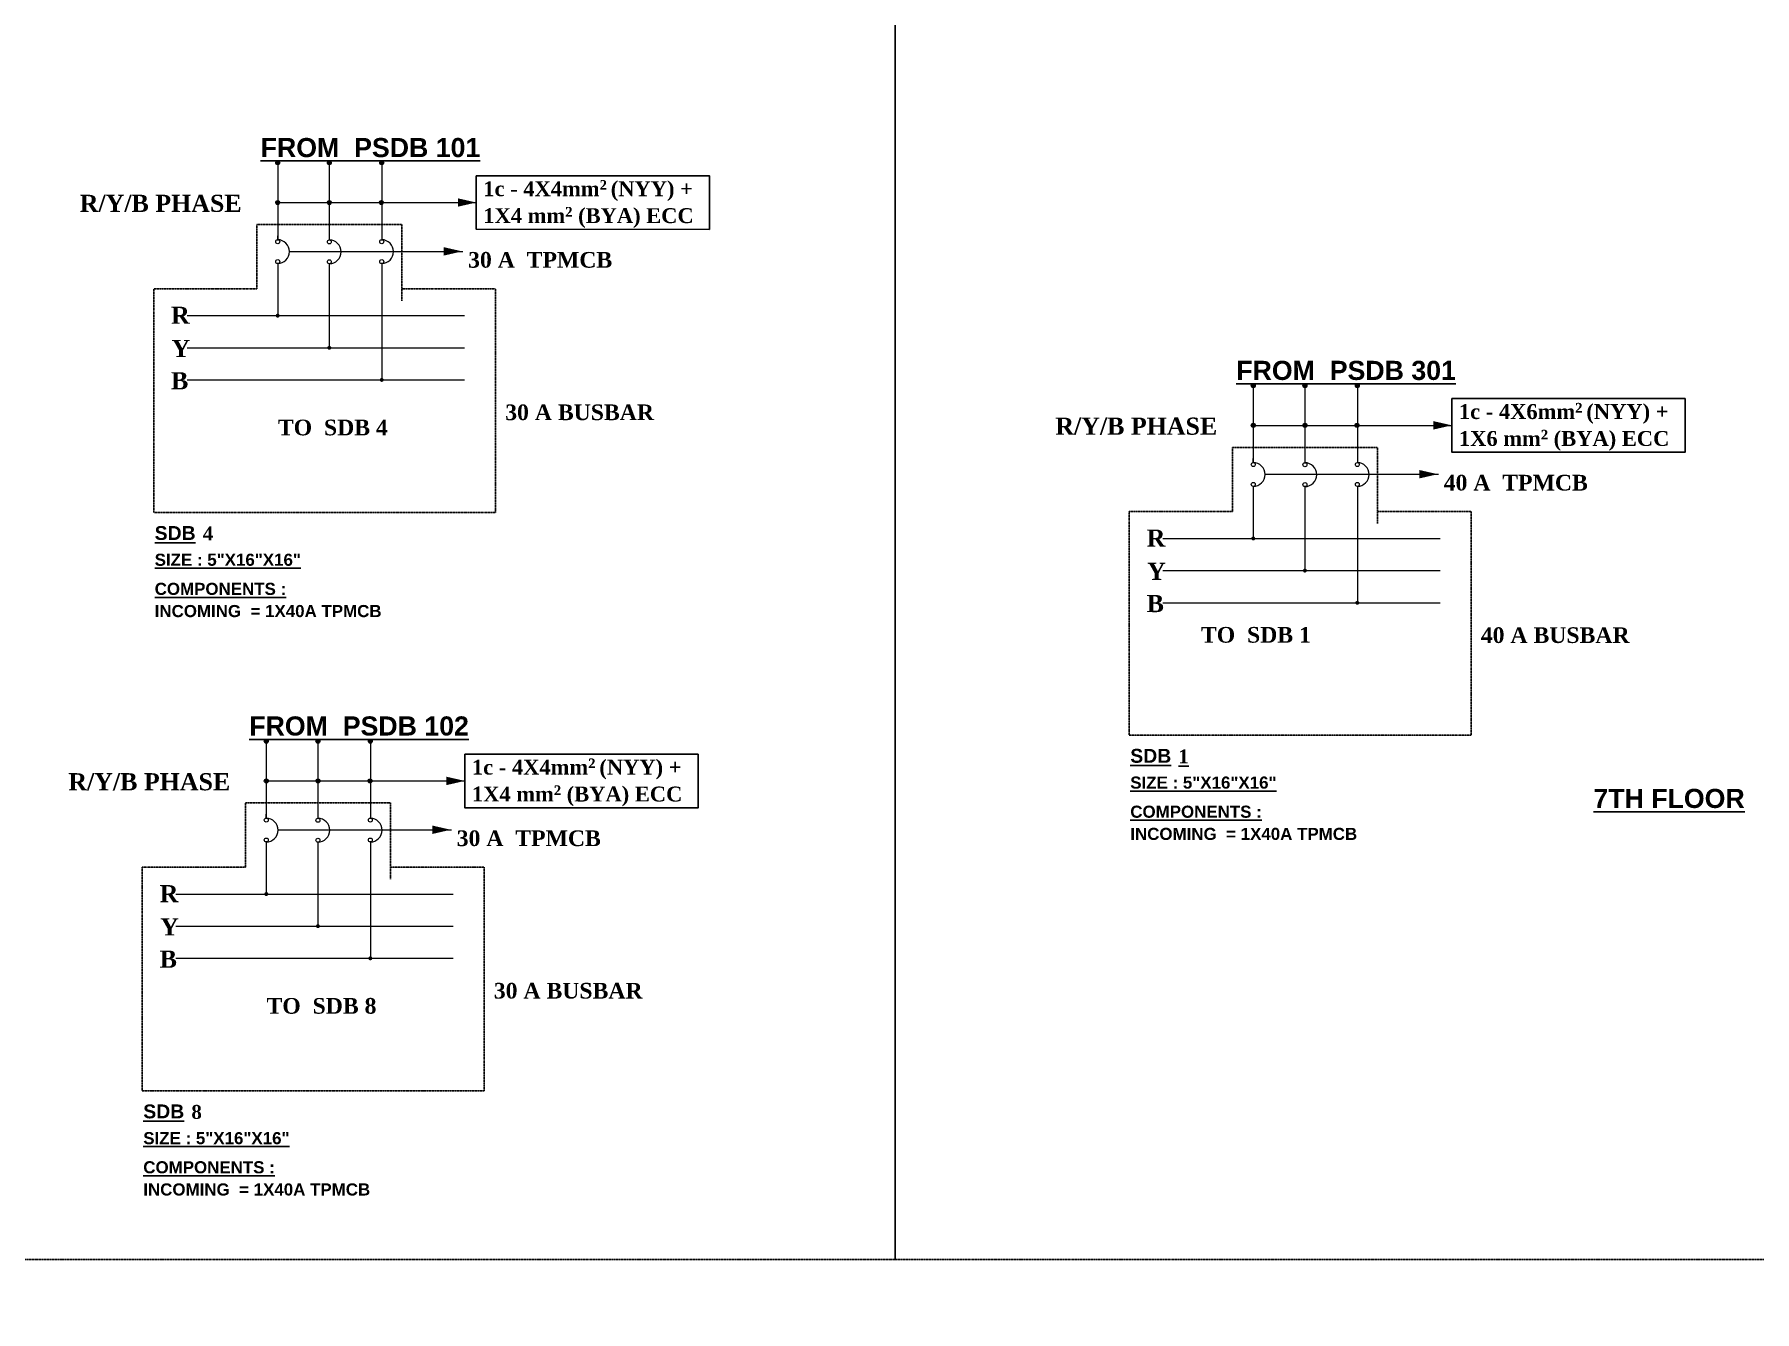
# Model space of a CAD drawing. Header units: inches. Extents: x -12 to 20935469, y -1604 to 24729220.
# Drawn here: x 20833523 to 20834166, y 24640421 to 24640899 of the extents above; entities that cross this region are included whole.
import ezdxf

# ---------------------------------------------------------------- set-up
doc = ezdxf.new("R2010")
doc.units = ezdxf.units.IN
doc.header["$LTSCALE"] = 0.03
doc.header["$MEASUREMENT"] = 0
doc.header["$PDMODE"] = 32
doc.header["$PDSIZE"] = 15
for name, pattern in [('DASHDOT', [1, 0.5, -0.25, 0, -0.25]), ('DASHDOTX2', [2, 1, -0.5, 0, -0.5]), ('DOT', [0.25, 0, -0.25])]:
    doc.linetypes.add(name, pattern=pattern)
for name, color, linetype, lineweight in [('CIRCUIT', 7, 'Continuous', 0), ('CKT-CABLE', 3, 'Continuous', 9), ('ELECT', 8, 'Continuous', 0), ('Hatch', 253, 'Continuous', 15), ('Power pts', 6, 'DASHDOTX2', 25), ('SB', 1, 'DASHDOT', 30)]:
    doc.layers.add(name, color=color, linetype=linetype, lineweight=lineweight)
for name, color, linetype in [('FDB', 5, 'Continuous'), ('TEXT', 7, 'Continuous'), ('w', 188, 'DOT')]:
    doc.layers.add(name, color=color, linetype=linetype)
doc.styles.get("Standard").update_dxf_attribs({"font": 'timesbd.ttf'})
doc.dimstyles.new('arch grid', dxfattribs={"dimtxt": 250, "dimasz": 100, "dimexe": 10, "dimexo": 10, "dimgap": 0.09, "dimtad": 0, "dimdec": 0, "dimzin": 0, "dimdsep": 46, "dimtxsty": 'Standard', "dimblk": 'DOT', "dimcen": 50, "dimdle": 50, "dimclrd": 256, "dimclre": 256, "dimadec": 0, "dimazin": 0, "dimtfac": 1, "dimtdec": 0, "dimtofl": 0, "dimtmove": 0, "dimatfit": 3, "dimldrblk": 'DOT', "dimfxl": 200, "dimfxlon": 1, "dimtolj": 1, "dimtzin": 0, "dimlwd": -1, "dimlwe": -1, "dimarcsym": 1})

# ---------------------------------------------------------------- blocks, each defined once
blk = doc.blocks.new('_Oblique')
at = {"color": 0, "linetype": 'ByBlock', "lineweight": -2}
blk.add_line((-0.5, -0.5), (0.5, 0.5), dxfattribs=at)
blk = doc.blocks.new('*D363')
at = {"ltscale": 50, "transparency": 16777216}
for p, q in [((3479.24, 24649574.13), (3479.24, 24649400.75)), ((3479.42, 24649524.13), (3469.24, 24649524.13)), ((3479.42, 24649400.75), (3469.24, 24649400.75)), ((3479.24, 24649400.75), (3479.24, 8350.74))]:
    blk.add_line(p, q, dxfattribs=at)
at = {"layer": 'Defpoints', "color": 0, "ltscale": 50, "transparency": 16777216}
for p in [(20846678.15, 24649524.13), (3479.24, 24649400.75), (20846678.15, 24649400.75)]:
    blk.add_point(p, dxfattribs=at)
at = {"ltscale": 50, "transparency": 16777216, "xscale": 100, "yscale": 100, "zscale": 100}
for p, rotation in [((3479.24, 24649524.13), 90), ((3479.24, 24649400.75), 270)]:
    blk.add_blockref('_Oblique', p, dxfattribs=dict(at, rotation=rotation))
at = {"color": 0, "ltscale": 50, "transparency": 16777216, "insert": (3479.24, 3397.61), "char_height": 250, "attachment_point": 5, "rotation": 90}
blk.add_mtext('\\A1;{\\H8.57143x;300mm}', dxfattribs=at)
blk = doc.blocks.new('_Dot')
at = {"color": 0, "linetype": 'ByBlock', "lineweight": -2}
blk.add_line((-0.5, 0), (-1, 0), dxfattribs=at)
at = {"color": 0, "linetype": 'ByBlock', "const_width": 0.5}
blk.add_lwpolyline([(-0.25, 0, 1), (0.25, 0, 1)], format="xyb", close=True, dxfattribs=at)

msp = doc.modelspace()

# ---------------------------------------------------------------- hatches: boundary and pattern name
at = {"layer": 'CIRCUIT'}
h = msp.add_hatch(color=256, dxfattribs=at)
h.dxf.hatch_style = 1
h.paths.add_polyline_path([(20833614.64, 24640850.71), (20833613.15, 24640850.71, 1)])
h.paths.add_polyline_path([(20833613.9, 24640851.45, 0.414214), (20833613.15, 24640850.71), (20833613.9, 24640850.71)])
h.paths.add_polyline_path([(20833613.9, 24640851.45), (20833613.9, 24640850.71), (20833614.64, 24640850.71, 0.414214)])
h = msp.add_hatch(color=256, dxfattribs=at)
h.dxf.hatch_style = 1
h.paths.add_polyline_path([(20833633.95, 24640850.71), (20833632.46, 24640850.71, 1)])
h.paths.add_polyline_path([(20833633.21, 24640851.45, 0.414214), (20833632.46, 24640850.71), (20833633.21, 24640850.71)])
h.paths.add_polyline_path([(20833633.21, 24640851.45), (20833633.21, 24640850.71), (20833633.95, 24640850.71, 0.414214)])
h = msp.add_hatch(color=256, dxfattribs=at)
h.dxf.hatch_style = 1
h.paths.add_polyline_path([(20833653.55, 24640850.71), (20833652.06, 24640850.71, 1)])
h.paths.add_polyline_path([(20833652.81, 24640851.45, 0.414214), (20833652.06, 24640850.71), (20833652.81, 24640850.71)])
h.paths.add_polyline_path([(20833652.81, 24640851.45), (20833652.81, 24640850.71), (20833653.55, 24640850.71, 0.414214)])
h = msp.add_hatch(color=256, dxfattribs=at)
h.dxf.hatch_style = 1
h.paths.add_polyline_path([(20833614.64, 24640835.86), (20833613.15, 24640835.86, 1)])
h.paths.add_polyline_path([(20833613.9, 24640836.6, 0.414214), (20833613.15, 24640835.86), (20833613.9, 24640835.86)])
h.paths.add_polyline_path([(20833613.9, 24640836.6), (20833613.9, 24640835.86), (20833614.64, 24640835.86, 0.414214)])
h = msp.add_hatch(color=256, dxfattribs=at)
h.dxf.hatch_style = 1
h.paths.add_polyline_path([(20833653.41, 24640835.86), (20833651.92, 24640835.86, 1)])
h.paths.add_polyline_path([(20833652.67, 24640836.6, 0.414214), (20833651.92, 24640835.86), (20833652.67, 24640835.86)])
h.paths.add_polyline_path([(20833652.67, 24640836.6), (20833652.67, 24640835.86), (20833653.41, 24640835.86, 0.414214)])
h = msp.add_hatch(color=256, dxfattribs=at)
h.dxf.hatch_style = 1
h.paths.add_polyline_path([(20833614.64, 24640793.55), (20833613.15, 24640793.55, 1)])
h.paths.add_polyline_path([(20833613.9, 24640794.29, 0.414214), (20833613.15, 24640793.55), (20833613.9, 24640793.55)])
h.paths.add_polyline_path([(20833613.9, 24640794.29), (20833613.9, 24640793.55), (20833614.64, 24640793.55, 0.414214)])
h = msp.add_hatch(color=256, dxfattribs=at)
h.dxf.hatch_style = 1
h.paths.add_polyline_path([(20833633.95, 24640781.52), (20833632.46, 24640781.52, 1)])
h.paths.add_polyline_path([(20833633.21, 24640782.27, 0.414214), (20833632.46, 24640781.52), (20833633.21, 24640781.52)])
h.paths.add_polyline_path([(20833633.21, 24640782.27), (20833633.21, 24640781.52), (20833633.95, 24640781.52, 0.414214)])
h = msp.add_hatch(color=256, dxfattribs=at)
h.dxf.hatch_style = 1
h.paths.add_polyline_path([(20833653.55, 24640769.5), (20833652.06, 24640769.5, 1)])
h.paths.add_polyline_path([(20833652.81, 24640770.24, 0.414214), (20833652.06, 24640769.5), (20833652.81, 24640769.5)])
h.paths.add_polyline_path([(20833652.81, 24640770.24), (20833652.81, 24640769.5), (20833653.55, 24640769.5, 0.414214)])
h = msp.add_hatch(color=256, dxfattribs=at)
h.dxf.hatch_style = 1
h.paths.add_polyline_path([(20833979.52, 24640767.36), (20833978.03, 24640767.36, 1)])
h.paths.add_polyline_path([(20833978.78, 24640768.1, 0.414214), (20833978.03, 24640767.36), (20833978.78, 24640767.36)])
h.paths.add_polyline_path([(20833978.78, 24640768.1), (20833978.78, 24640767.36), (20833979.52, 24640767.36, 0.414214)])
h = msp.add_hatch(color=256, dxfattribs=at)
h.dxf.hatch_style = 1
h.paths.add_polyline_path([(20833998.83, 24640767.36), (20833997.34, 24640767.36, 1)])
h.paths.add_polyline_path([(20833998.09, 24640768.1, 0.414214), (20833997.34, 24640767.36), (20833998.09, 24640767.36)])
h.paths.add_polyline_path([(20833998.09, 24640768.1), (20833998.09, 24640767.36), (20833998.83, 24640767.36, 0.414214)])
h = msp.add_hatch(color=256, dxfattribs=at)
h.dxf.hatch_style = 1
h.paths.add_polyline_path([(20834018.43, 24640767.36), (20834016.94, 24640767.36, 1)])
h.paths.add_polyline_path([(20834017.69, 24640768.1, 0.414214), (20834016.94, 24640767.36), (20834017.69, 24640767.36)])
h.paths.add_polyline_path([(20834017.69, 24640768.1), (20834017.69, 24640767.36), (20834018.43, 24640767.36, 0.414214)])
h = msp.add_hatch(color=256, dxfattribs=at)
h.dxf.hatch_style = 1
h.paths.add_polyline_path([(20833979.52, 24640752.51), (20833978.03, 24640752.51, 1)])
h.paths.add_polyline_path([(20833978.78, 24640753.25, 0.414214), (20833978.03, 24640752.51), (20833978.78, 24640752.51)])
h.paths.add_polyline_path([(20833978.78, 24640753.25), (20833978.78, 24640752.51), (20833979.52, 24640752.51, 0.414214)])
h = msp.add_hatch(color=256, dxfattribs=at)
h.dxf.hatch_style = 1
h.paths.add_polyline_path([(20834018.29, 24640752.51), (20834016.8, 24640752.51, 1)])
h.paths.add_polyline_path([(20834017.55, 24640753.25, 0.414214), (20834016.8, 24640752.51), (20834017.55, 24640752.51)])
h.paths.add_polyline_path([(20834017.55, 24640753.25), (20834017.55, 24640752.51), (20834018.29, 24640752.51, 0.414214)])
h = msp.add_hatch(color=256, dxfattribs=at)
h.dxf.hatch_style = 1
h.paths.add_polyline_path([(20833979.52, 24640710.2), (20833978.03, 24640710.2, 1)])
h.paths.add_polyline_path([(20833978.78, 24640710.95, 0.414214), (20833978.03, 24640710.2), (20833978.78, 24640710.2)])
h.paths.add_polyline_path([(20833978.78, 24640710.95), (20833978.78, 24640710.2), (20833979.52, 24640710.2, 0.414214)])
h = msp.add_hatch(color=256, dxfattribs=at)
h.dxf.hatch_style = 1
h.paths.add_polyline_path([(20833998.83, 24640698.18), (20833997.34, 24640698.18, 1)])
h.paths.add_polyline_path([(20833998.09, 24640698.92, 0.414214), (20833997.34, 24640698.18), (20833998.09, 24640698.18)])
h.paths.add_polyline_path([(20833998.09, 24640698.92), (20833998.09, 24640698.18), (20833998.83, 24640698.18, 0.414214)])
h = msp.add_hatch(color=256, dxfattribs=at)
h.dxf.hatch_style = 1
h.paths.add_polyline_path([(20834018.43, 24640686.15), (20834016.94, 24640686.15, 1)])
h.paths.add_polyline_path([(20834017.69, 24640686.89, 0.414214), (20834016.94, 24640686.15), (20834017.69, 24640686.15)])
h.paths.add_polyline_path([(20834017.69, 24640686.89), (20834017.69, 24640686.15), (20834018.43, 24640686.15, 0.414214)])
h = msp.add_hatch(color=256, dxfattribs=at)
h.dxf.hatch_style = 1
h.paths.add_polyline_path([(20833610.38, 24640634.36), (20833608.89, 24640634.36, 1)])
h.paths.add_polyline_path([(20833609.64, 24640635.1, 0.414214), (20833608.89, 24640634.36), (20833609.64, 24640634.36)])
h.paths.add_polyline_path([(20833609.64, 24640635.1), (20833609.64, 24640634.36), (20833610.38, 24640634.36, 0.414214)])
h = msp.add_hatch(color=256, dxfattribs=at)
h.dxf.hatch_style = 1
h.paths.add_polyline_path([(20833629.69, 24640634.36), (20833628.2, 24640634.36, 1)])
h.paths.add_polyline_path([(20833628.95, 24640635.1, 0.414214), (20833628.2, 24640634.36), (20833628.95, 24640634.36)])
h.paths.add_polyline_path([(20833628.95, 24640635.1), (20833628.95, 24640634.36), (20833629.69, 24640634.36, 0.414214)])
h = msp.add_hatch(color=256, dxfattribs=at)
h.dxf.hatch_style = 1
h.paths.add_polyline_path([(20833649.29, 24640634.36), (20833647.8, 24640634.36, 1)])
h.paths.add_polyline_path([(20833648.55, 24640635.1, 0.414214), (20833647.8, 24640634.36), (20833648.55, 24640634.36)])
h.paths.add_polyline_path([(20833648.55, 24640635.1), (20833648.55, 24640634.36), (20833649.29, 24640634.36, 0.414214)])
h = msp.add_hatch(color=256, dxfattribs=at)
h.dxf.hatch_style = 1
h.paths.add_polyline_path([(20833610.38, 24640619.51), (20833608.89, 24640619.51, 1)])
h.paths.add_polyline_path([(20833609.64, 24640620.26, 0.414214), (20833608.89, 24640619.51), (20833609.64, 24640619.51)])
h.paths.add_polyline_path([(20833609.64, 24640620.26), (20833609.64, 24640619.51), (20833610.38, 24640619.51, 0.414214)])
h = msp.add_hatch(color=256, dxfattribs=at)
h.dxf.hatch_style = 1
h.paths.add_polyline_path([(20833649.15, 24640619.51), (20833647.66, 24640619.51, 1)])
h.paths.add_polyline_path([(20833648.41, 24640620.26, 0.414214), (20833647.66, 24640619.51), (20833648.41, 24640619.51)])
h.paths.add_polyline_path([(20833648.41, 24640620.26), (20833648.41, 24640619.51), (20833649.15, 24640619.51, 0.414214)])
h = msp.add_hatch(color=256, dxfattribs=at)
h.dxf.hatch_style = 1
h.paths.add_polyline_path([(20833610.38, 24640577.2), (20833608.89, 24640577.2, 1)])
h.paths.add_polyline_path([(20833609.64, 24640577.95, 0.414214), (20833608.89, 24640577.2), (20833609.64, 24640577.2)])
h.paths.add_polyline_path([(20833609.64, 24640577.95), (20833609.64, 24640577.2), (20833610.38, 24640577.2, 0.414214)])
h = msp.add_hatch(color=256, dxfattribs=at)
h.dxf.hatch_style = 1
h.paths.add_polyline_path([(20833629.69, 24640565.18), (20833628.2, 24640565.18, 1)])
h.paths.add_polyline_path([(20833628.95, 24640565.92, 0.414214), (20833628.2, 24640565.18), (20833628.95, 24640565.18)])
h.paths.add_polyline_path([(20833628.95, 24640565.92), (20833628.95, 24640565.18), (20833629.69, 24640565.18, 0.414214)])
h = msp.add_hatch(color=256, dxfattribs=at)
h.dxf.hatch_style = 1
h.paths.add_polyline_path([(20833649.29, 24640553.15), (20833647.8, 24640553.15, 1)])
h.paths.add_polyline_path([(20833648.55, 24640553.9, 0.414214), (20833647.8, 24640553.15), (20833648.55, 24640553.15)])
h.paths.add_polyline_path([(20833648.55, 24640553.9), (20833648.55, 24640553.15), (20833649.29, 24640553.15, 0.414214)])
at = {"layer": 'Hatch'}
h = msp.add_hatch(dxfattribs=at)
h.set_pattern_fill('ANSI31', color=256, scale=10.802334)
h.set_pattern_definition([(45, (20967315.9356, 24693875.855), (-0.95480045, 0.95480045), [])])
h.paths.add_polyline_path([(20833614.64, 24640850.71), (20833613.15, 24640850.71, 1)])
h.paths.add_polyline_path([(20833613.9, 24640851.45), (20833613.9, 24640850.71), (20833614.64, 24640850.71, 0.414214)])
h.paths.add_polyline_path([(20833613.9, 24640851.45, 0.414214), (20833613.15, 24640850.71), (20833613.9, 24640850.71)])
h = msp.add_hatch(dxfattribs=at)
h.set_pattern_fill('ANSI31', color=256, scale=10.802334)
h.set_pattern_definition([(45, (20967335.2483, 24693875.855), (-0.95480045, 0.95480045), [])])
h.paths.add_polyline_path([(20833633.95, 24640850.71), (20833632.46, 24640850.71, 1)])
h.paths.add_polyline_path([(20833633.21, 24640851.45), (20833633.21, 24640850.71), (20833633.95, 24640850.71, 0.414214)])
h.paths.add_polyline_path([(20833633.21, 24640851.45, 0.414214), (20833632.46, 24640850.71), (20833633.21, 24640850.71)])
h = msp.add_hatch(dxfattribs=at)
h.set_pattern_fill('ANSI31', color=256, scale=10.802334)
h.set_pattern_definition([(45, (20967354.846, 24693875.855), (-0.95480045, 0.95480045), [])])
h.paths.add_polyline_path([(20833653.55, 24640850.71), (20833652.06, 24640850.71, 1)])
h.paths.add_polyline_path([(20833652.81, 24640851.45), (20833652.81, 24640850.71), (20833653.55, 24640850.71, 0.414214)])
h.paths.add_polyline_path([(20833652.81, 24640851.45, 0.414214), (20833652.06, 24640850.71), (20833652.81, 24640850.71)])
h = msp.add_hatch(dxfattribs=at)
h.set_pattern_fill('ANSI31', color=256, scale=10.802334)
h.set_pattern_definition([(45, (20967315.9356, 24693861.0077), (-0.95480045, 0.95480045), [])])
h.paths.add_polyline_path([(20833614.64, 24640835.86), (20833613.15, 24640835.86, 1)])
h.paths.add_polyline_path([(20833613.9, 24640836.6), (20833613.9, 24640835.86), (20833614.64, 24640835.86, 0.414214)])
h.paths.add_polyline_path([(20833613.9, 24640836.6, 0.414214), (20833613.15, 24640835.86), (20833613.9, 24640835.86)])
h = msp.add_hatch(color=256, dxfattribs=at)
h.dxf.hatch_style = 1
h.paths.add_polyline_path([(20833633.95, 24640835.86), (20833632.46, 24640835.86, 1)])
h.paths.add_polyline_path([(20833633.21, 24640836.6, 0.414214), (20833632.46, 24640835.86), (20833633.21, 24640835.86)])
h.paths.add_polyline_path([(20833633.21, 24640836.6), (20833633.21, 24640835.86), (20833633.95, 24640835.86, 0.414214)])
h = msp.add_hatch(dxfattribs=at)
h.set_pattern_fill('ANSI31', color=256, scale=10.802334)
h.set_pattern_definition([(45, (20967335.2483, 24693861.0077), (-0.95480045, 0.95480045), [])])
h.paths.add_polyline_path([(20833633.95, 24640835.86), (20833632.46, 24640835.86, 1)])
h.paths.add_polyline_path([(20833633.21, 24640836.6), (20833633.21, 24640835.86), (20833633.95, 24640835.86, 0.414214)])
h.paths.add_polyline_path([(20833633.21, 24640836.6, 0.414214), (20833632.46, 24640835.86), (20833633.21, 24640835.86)])
h = msp.add_hatch(dxfattribs=at)
h.set_pattern_fill('ANSI31', color=256, scale=10.802334)
h.set_pattern_definition([(45, (20967354.7048, 24693861.0077), (-0.95480045, 0.95480045), [])])
h.paths.add_polyline_path([(20833653.41, 24640835.86), (20833651.92, 24640835.86, 1)])
h.paths.add_polyline_path([(20833652.67, 24640836.6), (20833652.67, 24640835.86), (20833653.41, 24640835.86, 0.414214)])
h.paths.add_polyline_path([(20833652.67, 24640836.6, 0.414214), (20833651.92, 24640835.86), (20833652.67, 24640835.86)])
h = msp.add_hatch(dxfattribs=at)
h.set_pattern_fill('ANSI31', color=256, scale=10.802334)
h.set_pattern_definition([(45, (20967680.8149, 24693792.506), (-0.95480045, 0.95480045), [])])
h.paths.add_polyline_path([(20833979.52, 24640767.36), (20833978.03, 24640767.36, 1)])
h.paths.add_polyline_path([(20833978.78, 24640768.1), (20833978.78, 24640767.36), (20833979.52, 24640767.36, 0.414214)])
h.paths.add_polyline_path([(20833978.78, 24640768.1, 0.414214), (20833978.03, 24640767.36), (20833978.78, 24640767.36)])
h = msp.add_hatch(dxfattribs=at)
h.set_pattern_fill('ANSI31', color=256, scale=10.802334)
h.set_pattern_definition([(45, (20967700.1276, 24693792.506), (-0.95480045, 0.95480045), [])])
h.paths.add_polyline_path([(20833998.83, 24640767.36), (20833997.34, 24640767.36, 1)])
h.paths.add_polyline_path([(20833998.09, 24640768.1), (20833998.09, 24640767.36), (20833998.83, 24640767.36, 0.414214)])
h.paths.add_polyline_path([(20833998.09, 24640768.1, 0.414214), (20833997.34, 24640767.36), (20833998.09, 24640767.36)])
h = msp.add_hatch(dxfattribs=at)
h.set_pattern_fill('ANSI31', color=256, scale=10.802334)
h.set_pattern_definition([(45, (20967719.7254, 24693792.506), (-0.95480045, 0.95480045), [])])
h.paths.add_polyline_path([(20834018.43, 24640767.36), (20834016.94, 24640767.36, 1)])
h.paths.add_polyline_path([(20834017.69, 24640768.1), (20834017.69, 24640767.36), (20834018.43, 24640767.36, 0.414214)])
h.paths.add_polyline_path([(20834017.69, 24640768.1, 0.414214), (20834016.94, 24640767.36), (20834017.69, 24640767.36)])
h = msp.add_hatch(dxfattribs=at)
h.set_pattern_fill('ANSI31', color=256, scale=10.802334)
h.set_pattern_definition([(45, (20967680.8149, 24693777.6588), (-0.95480045, 0.95480045), [])])
h.paths.add_polyline_path([(20833979.52, 24640752.51), (20833978.03, 24640752.51, 1)])
h.paths.add_polyline_path([(20833978.78, 24640753.25), (20833978.78, 24640752.51), (20833979.52, 24640752.51, 0.414214)])
h.paths.add_polyline_path([(20833978.78, 24640753.25, 0.414214), (20833978.03, 24640752.51), (20833978.78, 24640752.51)])
h = msp.add_hatch(color=256, dxfattribs=at)
h.dxf.hatch_style = 1
h.paths.add_polyline_path([(20833998.83, 24640752.51), (20833997.34, 24640752.51, 1)])
h.paths.add_polyline_path([(20833998.09, 24640753.25, 0.414214), (20833997.34, 24640752.51), (20833998.09, 24640752.51)])
h.paths.add_polyline_path([(20833998.09, 24640753.25), (20833998.09, 24640752.51), (20833998.83, 24640752.51, 0.414214)])
h = msp.add_hatch(dxfattribs=at)
h.set_pattern_fill('ANSI31', color=256, scale=10.802334)
h.set_pattern_definition([(45, (20967700.1276, 24693777.6588), (-0.95480045, 0.95480045), [])])
h.paths.add_polyline_path([(20833998.83, 24640752.51), (20833997.34, 24640752.51, 1)])
h.paths.add_polyline_path([(20833998.09, 24640753.25), (20833998.09, 24640752.51), (20833998.83, 24640752.51, 0.414214)])
h.paths.add_polyline_path([(20833998.09, 24640753.25, 0.414214), (20833997.34, 24640752.51), (20833998.09, 24640752.51)])
h = msp.add_hatch(dxfattribs=at)
h.set_pattern_fill('ANSI31', color=256, scale=10.802334)
h.set_pattern_definition([(45, (20967719.5841, 24693777.6588), (-0.95480045, 0.95480045), [])])
h.paths.add_polyline_path([(20834018.29, 24640752.51), (20834016.8, 24640752.51, 1)])
h.paths.add_polyline_path([(20834017.55, 24640753.25), (20834017.55, 24640752.51), (20834018.29, 24640752.51, 0.414214)])
h.paths.add_polyline_path([(20834017.55, 24640753.25, 0.414214), (20834016.8, 24640752.51), (20834017.55, 24640752.51)])
h = msp.add_hatch(dxfattribs=at)
h.set_pattern_fill('ANSI31', color=256, scale=10.802334)
h.set_pattern_definition([(45, (20967311.6753, 24693659.508), (-0.95480045, 0.95480045), [])])
h.paths.add_polyline_path([(20833610.38, 24640634.36), (20833608.89, 24640634.36, 1)])
h.paths.add_polyline_path([(20833609.64, 24640635.1), (20833609.64, 24640634.36), (20833610.38, 24640634.36, 0.414214)])
h.paths.add_polyline_path([(20833609.64, 24640635.1, 0.414214), (20833608.89, 24640634.36), (20833609.64, 24640634.36)])
h = msp.add_hatch(dxfattribs=at)
h.set_pattern_fill('ANSI31', color=256, scale=10.802334)
h.set_pattern_definition([(45, (20967330.988, 24693659.508), (-0.95480045, 0.95480045), [])])
h.paths.add_polyline_path([(20833629.69, 24640634.36), (20833628.2, 24640634.36, 1)])
h.paths.add_polyline_path([(20833628.95, 24640635.1), (20833628.95, 24640634.36), (20833629.69, 24640634.36, 0.414214)])
h.paths.add_polyline_path([(20833628.95, 24640635.1, 0.414214), (20833628.2, 24640634.36), (20833628.95, 24640634.36)])
h = msp.add_hatch(dxfattribs=at)
h.set_pattern_fill('ANSI31', color=256, scale=10.802334)
h.set_pattern_definition([(45, (20967350.5858, 24693659.508), (-0.95480045, 0.95480045), [])])
h.paths.add_polyline_path([(20833649.29, 24640634.36), (20833647.8, 24640634.36, 1)])
h.paths.add_polyline_path([(20833648.55, 24640635.1), (20833648.55, 24640634.36), (20833649.29, 24640634.36, 0.414214)])
h.paths.add_polyline_path([(20833648.55, 24640635.1, 0.414214), (20833647.8, 24640634.36), (20833648.55, 24640634.36)])
h = msp.add_hatch(dxfattribs=at)
h.set_pattern_fill('ANSI31', color=256, scale=10.802334)
h.set_pattern_definition([(45, (20967311.6753, 24693644.6608), (-0.95480045, 0.95480045), [])])
h.paths.add_polyline_path([(20833610.38, 24640619.51), (20833608.89, 24640619.51, 1)])
h.paths.add_polyline_path([(20833609.64, 24640620.26), (20833609.64, 24640619.51), (20833610.38, 24640619.51, 0.414214)])
h.paths.add_polyline_path([(20833609.64, 24640620.26, 0.414214), (20833608.89, 24640619.51), (20833609.64, 24640619.51)])
h = msp.add_hatch(color=256, dxfattribs=at)
h.dxf.hatch_style = 1
h.paths.add_polyline_path([(20833629.69, 24640619.51), (20833628.2, 24640619.51, 1)])
h.paths.add_polyline_path([(20833628.95, 24640620.26, 0.414214), (20833628.2, 24640619.51), (20833628.95, 24640619.51)])
h.paths.add_polyline_path([(20833628.95, 24640620.26), (20833628.95, 24640619.51), (20833629.69, 24640619.51, 0.414214)])
h = msp.add_hatch(dxfattribs=at)
h.set_pattern_fill('ANSI31', color=256, scale=10.802334)
h.set_pattern_definition([(45, (20967330.988, 24693644.6608), (-0.95480045, 0.95480045), [])])
h.paths.add_polyline_path([(20833629.69, 24640619.51), (20833628.2, 24640619.51, 1)])
h.paths.add_polyline_path([(20833628.95, 24640620.26), (20833628.95, 24640619.51), (20833629.69, 24640619.51, 0.414214)])
h.paths.add_polyline_path([(20833628.95, 24640620.26, 0.414214), (20833628.2, 24640619.51), (20833628.95, 24640619.51)])
h = msp.add_hatch(dxfattribs=at)
h.set_pattern_fill('ANSI31', color=256, scale=10.802334)
h.set_pattern_definition([(45, (20967350.4445, 24693644.6608), (-0.95480045, 0.95480045), [])])
h.paths.add_polyline_path([(20833649.15, 24640619.51), (20833647.66, 24640619.51, 1)])
h.paths.add_polyline_path([(20833648.41, 24640620.26), (20833648.41, 24640619.51), (20833649.15, 24640619.51, 0.414214)])
h.paths.add_polyline_path([(20833648.41, 24640620.26, 0.414214), (20833647.66, 24640619.51), (20833648.41, 24640619.51)])

# ---------------------------------------------------------------- linework, layer by layer
at = {"layer": 'CIRCUIT'}
for p, q in [((20833613.9, 24640850.71), (20833613.9, 24640821.95)), ((20833633.21, 24640850.71), (20833633.21, 24640821.88)), ((20833652.81, 24640850.71), (20833652.81, 24640821.95)), ((20833613.9, 24640813.01), (20833613.9, 24640793.55)), ((20833633.21, 24640812.94), (20833633.21, 24640781.52)), ((20833652.81, 24640813.01), (20833652.81, 24640769.5)), ((20833978.78, 24640767.36), (20833978.78, 24640738.6)), ((20833998.09, 24640767.36), (20833998.09, 24640738.53)), ((20834017.69, 24640767.36), (20834017.69, 24640738.6)), ((20833978.78, 24640729.67), (20833978.78, 24640710.2)), ((20833998.09, 24640729.6), (20833998.09, 24640698.18)), ((20834017.69, 24640729.67), (20834017.69, 24640686.15)), ((20833609.64, 24640634.36), (20833609.64, 24640605.6)), ((20833628.95, 24640634.36), (20833628.95, 24640605.53)), ((20833648.55, 24640634.36), (20833648.55, 24640605.6)), ((20833609.64, 24640596.67), (20833609.64, 24640577.2)), ((20833628.95, 24640596.6), (20833628.95, 24640565.18)), ((20833648.55, 24640596.67), (20833648.55, 24640553.15))]:
    msp.add_line(p, q, dxfattribs=at)
for centre in [(20833633.21, 24640835.86), (20833613.9, 24640821.2), (20833633.21, 24640821.13), (20833652.81, 24640821.2), (20833613.9, 24640813.76), (20833633.21, 24640813.69), (20833652.81, 24640813.76), (20833998.09, 24640752.51), (20833978.78, 24640737.85), (20833998.09, 24640737.78), (20834017.69, 24640737.85), (20833978.78, 24640730.41), (20833998.09, 24640730.34), (20834017.69, 24640730.41), (20833628.95, 24640619.51), (20833609.64, 24640604.86), (20833628.95, 24640604.79), (20833648.55, 24640604.86), (20833609.64, 24640597.41), (20833628.95, 24640597.34), (20833648.55, 24640597.41)]:
    msp.add_circle(centre, 0.744, dxfattribs=at)
for centre, start in [((20833613.82, 24640817.48), 270.92808), ((20833633.14, 24640817.41), 270.92808), ((20833652.73, 24640817.48), 270.9215), ((20833978.7, 24640734.13), 270.92808), ((20833998.02, 24640734.06), 270.92808), ((20834017.61, 24640734.13), 270.9215), ((20833609.56, 24640601.13), 270.92808), ((20833628.88, 24640601.06), 270.92808), ((20833648.47, 24640601.13), 270.9215)]:
    msp.add_arc(centre, 4.47, start, 89.07192, dxfattribs=at)
at = {"layer": 'CKT-CABLE'}
for p, q in [((20833613.9, 24640835.86), (20833688.12, 24640835.86)), ((20833618.29, 24640817.56), (20833683.16, 24640817.56)), ((20833978.78, 24640752.51), (20834053, 24640752.51)), ((20833983.17, 24640734.21), (20834048.04, 24640734.21)), ((20833609.64, 24640619.51), (20833683.86, 24640619.51)), ((20833614.03, 24640601.21), (20833678.9, 24640601.21))]:
    msp.add_line(p, q, dxfattribs=at)
for points in [[(20833688.15, 24640835.86, 0, 3.14, 0), (20833681.28, 24640835.86, 3.14, 3.14, 0)], [(20833682.89, 24640817.58, 0, 3.14, 0), (20833676.02, 24640817.58, 3.14, 3.14, 0)], [(20834053.03, 24640752.51, 0, 3.14, 0), (20834046.16, 24640752.51, 3.14, 3.14, 0)], [(20834047.77, 24640734.23, 0, 3.14, 0), (20834040.9, 24640734.23, 3.14, 3.14, 0)], [(20833683.89, 24640619.51, 0, 3.14, 0), (20833677.02, 24640619.51, 3.14, 3.14, 0)], [(20833678.63, 24640601.24, 0, 3.14, 0), (20833671.76, 24640601.24, 3.14, 3.14, 0)]]:
    msp.add_lwpolyline(points, format="xyseb", dxfattribs=at)
at = {"layer": 'Defpoints'}
for p, q in [((20833613.9, 24640823.43), (20833613.9, 24640821.95)), ((20833978.78, 24640740.08), (20833978.78, 24640738.6)), ((20833609.64, 24640607.08), (20833609.64, 24640605.6))]:
    msp.add_line(p, q, dxfattribs=at)
at = {"layer": 'ELECT', "color": 5, "linetype": 'ByBlock', "lineweight": 0, "ltscale": 10}
for p, q in [((20833580.04, 24640793.55), (20833591.2, 24640793.55)), ((20833591.2, 24640793.55), (20833603.23, 24640793.55)), ((20833603.23, 24640793.55), (20833672.42, 24640793.55)), ((20833672.42, 24640793.55), (20833683.73, 24640793.55)), ((20833580.04, 24640781.52), (20833591.2, 24640781.52)), ((20833591.2, 24640781.52), (20833603.23, 24640781.52)), ((20833603.23, 24640781.52), (20833672.42, 24640781.52)), ((20833672.42, 24640781.52), (20833683.73, 24640781.52)), ((20833580.04, 24640769.5), (20833591.2, 24640769.5)), ((20833591.2, 24640769.5), (20833603.23, 24640769.5)), ((20833603.23, 24640769.5), (20833672.42, 24640769.5)), ((20833672.42, 24640769.5), (20833683.73, 24640769.5)), ((20833944.92, 24640710.2), (20833956.08, 24640710.2)), ((20833956.08, 24640710.2), (20833968.11, 24640710.2)), ((20833968.11, 24640710.2), (20834037.29, 24640710.2)), ((20834037.29, 24640710.2), (20834048.61, 24640710.2)), ((20833944.92, 24640698.18), (20833956.08, 24640698.18)), ((20833956.08, 24640698.18), (20833968.11, 24640698.18)), ((20833968.11, 24640698.18), (20834037.29, 24640698.18)), ((20834037.29, 24640698.18), (20834048.61, 24640698.18)), ((20833944.92, 24640686.15), (20833956.08, 24640686.15)), ((20833956.08, 24640686.15), (20833968.11, 24640686.15)), ((20833968.11, 24640686.15), (20834037.29, 24640686.15)), ((20834037.29, 24640686.15), (20834048.61, 24640686.15)), ((20833575.78, 24640577.2), (20833586.94, 24640577.2)), ((20833586.94, 24640577.2), (20833598.97, 24640577.2)), ((20833598.97, 24640577.2), (20833668.16, 24640577.2)), ((20833668.16, 24640577.2), (20833679.47, 24640577.2)), ((20833575.78, 24640565.18), (20833586.94, 24640565.18)), ((20833586.94, 24640565.18), (20833598.97, 24640565.18)), ((20833598.97, 24640565.18), (20833668.16, 24640565.18)), ((20833668.16, 24640565.18), (20833679.47, 24640565.18)), ((20833575.78, 24640553.15), (20833586.94, 24640553.15)), ((20833586.94, 24640553.15), (20833598.97, 24640553.15)), ((20833598.97, 24640553.15), (20833668.16, 24640553.15)), ((20833668.16, 24640553.15), (20833679.47, 24640553.15))]:
    msp.add_line(p, q, dxfattribs=at)
at = {"layer": 'Hatch'}
for centre in [(20833613.9, 24640850.71), (20833633.21, 24640850.71), (20833652.81, 24640850.71), (20833613.9, 24640835.86), (20833652.67, 24640835.86), (20833978.78, 24640767.36), (20833998.09, 24640767.36), (20834017.69, 24640767.36), (20833978.78, 24640752.51), (20834017.55, 24640752.51), (20833609.64, 24640634.36), (20833628.95, 24640634.36), (20833648.55, 24640634.36), (20833609.64, 24640619.51), (20833648.41, 24640619.51)]:
    msp.add_circle(centre, 0.744, dxfattribs=at)
at = {"layer": 'Power pts'}
for points in [[(20833606.09, 24640803.62), (20833606.09, 24640827.62), (20833660.32, 24640827.62), (20833660.32, 24640799.03)], [(20833591.2, 24640719.93), (20833567.53, 24640719.93), (20833567.53, 24640803.62), (20833591.2, 24640803.62)], [(20833591.2, 24640803.62), (20833603.23, 24640803.62)], [(20833603.23, 24640803.62), (20833606.09, 24640803.62)], [(20833660.32, 24640803.62), (20833672.42, 24640803.62)], [(20833672.42, 24640803.62), (20833683.73, 24640803.62)], [(20833683.73, 24640803.62), (20833695.41, 24640803.62), (20833695.41, 24640719.93), (20833683.73, 24640719.93)], [(20833970.97, 24640720.27), (20833970.97, 24640744.27), (20834025.2, 24640744.27), (20834025.2, 24640715.68)], [(20833603.23, 24640719.93), (20833591.2, 24640719.93)], [(20833672.42, 24640719.93), (20833603.23, 24640719.93)], [(20833683.73, 24640719.93), (20833672.42, 24640719.93)], [(20833956.08, 24640636.58), (20833932.41, 24640636.58), (20833932.41, 24640720.27), (20833956.08, 24640720.27)], [(20833956.08, 24640720.27), (20833968.11, 24640720.27)], [(20833968.11, 24640720.27), (20833970.97, 24640720.27)], [(20834025.2, 24640720.27), (20834037.29, 24640720.27)], [(20834037.29, 24640720.27), (20834048.61, 24640720.27)], [(20834048.61, 24640720.27), (20834060.29, 24640720.27), (20834060.29, 24640636.58), (20834048.61, 24640636.58)], [(20833968.11, 24640636.58), (20833956.08, 24640636.58)], [(20834037.29, 24640636.58), (20833968.11, 24640636.58)], [(20834048.61, 24640636.58), (20834037.29, 24640636.58)], [(20833601.83, 24640587.27), (20833601.83, 24640611.27), (20833656.06, 24640611.27), (20833656.06, 24640582.69)], [(20833586.94, 24640503.58), (20833563.27, 24640503.58), (20833563.27, 24640587.27), (20833586.94, 24640587.27)], [(20833586.94, 24640587.27), (20833598.97, 24640587.27)], [(20833598.97, 24640587.27), (20833601.83, 24640587.27)], [(20833656.06, 24640587.27), (20833668.16, 24640587.27)], [(20833668.16, 24640587.27), (20833679.47, 24640587.27)], [(20833679.47, 24640587.27), (20833691.15, 24640587.27), (20833691.15, 24640503.58), (20833679.47, 24640503.58)], [(20833598.97, 24640503.58), (20833586.94, 24640503.58)], [(20833668.16, 24640503.58), (20833598.97, 24640503.58)], [(20833679.47, 24640503.58), (20833668.16, 24640503.58)]]:
    msp.add_lwpolyline(points, dxfattribs=at)
at = {"layer": 'SB', "color": 1, "linetype": 'ByBlock', "lineweight": -2}
for points in [[(20833688.15, 24640845.89), (20833775.38, 24640845.85), (20833775.38, 24640825.79), (20833688.15, 24640825.83)], [(20834053.03, 24640762.54), (20834140.26, 24640762.5), (20834140.26, 24640742.44), (20834053.03, 24640742.48)], [(20833683.89, 24640629.54), (20833771.12, 24640629.5), (20833771.12, 24640609.44), (20833683.89, 24640609.48)]]:
    msp.add_lwpolyline(points, close=True, dxfattribs=at)
at = {"layer": 'w'}
for points in [[(20833844.88, 24641376.73), (20834438.55, 24641376.73), (20834438.55, 24640440.44), (20833844.88, 24640440.44)], [(20832651.71, 24640908.63), (20833844.88, 24640908.63), (20833844.88, 24640440.54), (20832651.71, 24640440.54)]]:
    msp.add_lwpolyline(points, close=True, dxfattribs=at)

# ---------------------------------------------------------------- texts
at = {"layer": 'FDB', "color": 3, "attachment_point": 1}
for s, insert, char_height, width in [('{\\fArial|b1|i0|c0|p34;\\LFROM  PSDB 101}', (20833607.53, 24640859.99), 7.1503, 320.2943), ('{\\fArial|b1|i0|c0|p34;\\LFROM  PSDB 301}', (20833972.41, 24640776.64), 7.1503, 320.2943), ('{\\fArial|b1|i0|c0|p34;\\LSDB }', (20833567.89, 24640714.83), 5.1916, 100.7568), ('4', (20833585.87, 24640714.65), 5.19, 100.7568), ('{\\fArial|b1|i0|c0|p34;\\LSIZE : 5"X16"X16"}', (20833567.89, 24640704.5), 4.5275, 59.2051), ('{\\fArial|b1|i0|c0|p34;\\LCOMPONENTS :}', (20833567.89, 24640693.61), 4.5275, 86.2919), ('{\\fArial|b1|i0|c0|p34;INCOMING  = 1X40A TPMCB   }', (20833567.89, 24640685.31), 4.5275, 254.7657), ('{\\fArial|b1|i0|c0|p34;\\LFROM  PSDB 102}', (20833603.27, 24640643.64), 7.1503, 320.2943), ('{\\fArial|b1|i0|c0|p34;\\LSDB }', (20833932.77, 24640631.49), 5.1916, 100.7568), ('{\\L1}', (20833950.75, 24640631.3), 5.192, 100.7568), ('{\\fArial|b1|i0|c0|p34;\\LSIZE : 5"X16"X16"}', (20833932.77, 24640621.15), 4.5275, 59.2051), ('{\\fArial|b1|i0|c0|p34;\\L7TH FLOOR}', (20834105.97, 24640616.54), 7.1503, 320.2943), ('{\\fArial|b1|i0|c0|p34;\\LCOMPONENTS :}', (20833932.77, 24640610.26), 4.5275, 86.2919), ('{\\fArial|b1|i0|c0|p34;INCOMING  = 1X40A TPMCB   }', (20833932.77, 24640601.96), 4.5275, 254.7657), ('{\\fArial|b1|i0|c0|p34;\\LSDB }', (20833563.63, 24640498.49), 5.1916, 100.7568), ('8', (20833581.61, 24640498.3), 5.19, 100.7568), ('{\\fArial|b1|i0|c0|p34;\\LSIZE : 5"X16"X16"}', (20833563.63, 24640488.15), 4.5275, 59.2051), ('{\\fArial|b1|i0|c0|p34;\\LCOMPONENTS :}', (20833563.63, 24640477.26), 4.5275, 86.2919), ('{\\fArial|b1|i0|c0|p34;INCOMING  = 1X40A TPMCB   }', (20833563.63, 24640468.96), 4.5275, 254.7657)]:
    msp.add_mtext(s, dxfattribs=dict(at, insert=insert, char_height=char_height, width=width))
at = {"layer": 'TEXT', "color": 0, "char_height": 5.5714, "width": 251.3301, "attachment_point": 1}
for s, insert in [('1c - 4X4mm{\\H1.0833x;²\\fMS Shell Dlg 2|b0|i0|c0|p0;\\H0.65385x; }(NYY) +\\P1X4 mm{\\H1.0833x;²} (BYA) ECC', (20833690.8, 24640844.26)), ('1c - 4X6mm{\\H1.0833x;²\\fMS Shell Dlg 2|b0|i0|c0|p0;\\H0.65385x; }(NYY) +\\P1X6 mm{\\H1.0833x;²} (BYA) ECC', (20834055.68, 24640760.91)), ('1c - 4X4mm{\\H1.0833x;²\\fMS Shell Dlg 2|b0|i0|c0|p0;\\H0.65385x; }(NYY) +\\P1X4 mm{\\H1.0833x;²} (BYA) ECC', (20833686.54, 24640627.91))]:
    msp.add_mtext(s, dxfattribs=dict(at, insert=insert))
at = {"layer": 'TEXT', "width": 63786.5102, "attachment_point": 1}
for s, insert, char_height in [('R/Y/B PHASE', (20833539.86, 24640838.76), 6.4138), ('30 A  TPMCB', (20833685.12, 24640817.35), 5.8655), ('R', (20833574.01, 24640796.9), 6.41), ('Y', (20833574.2, 24640784.46), 6.41), ('B', (20833574.01, 24640772.4), 6.41), ('30 A BUSBAR', (20833699, 24640760.32), 5.8655), ('TO  SDB 4', (20833613.98, 24640754.64), 5.865), ('R/Y/B PHASE', (20833904.74, 24640755.41), 6.4138), ('40 A  TPMCB', (20834050, 24640734), 5.8655), ('R', (20833938.89, 24640713.55), 6.41), ('Y', (20833939.08, 24640701.11), 6.41), ('B', (20833938.89, 24640689.05), 6.41), ('TO  SDB 1', (20833959.2, 24640677.09), 5.865), ('40 A BUSBAR', (20834063.88, 24640676.97), 5.8655), ('R/Y/B PHASE', (20833535.6, 24640622.41), 6.4138), ('30 A  TPMCB', (20833680.86, 24640601), 5.8655), ('R', (20833569.75, 24640580.55), 6.41), ('Y', (20833569.94, 24640568.11), 6.41), ('B', (20833569.75, 24640556.05), 6.41), ('30 A BUSBAR', (20833694.74, 24640543.97), 5.8655), ('TO  SDB 8', (20833609.72, 24640538.3), 5.865)]:
    msp.add_mtext(s, dxfattribs=dict(at, insert=insert, char_height=char_height))

# ---------------------------------------------------------------- dimensions: what is measured, and where the dimension line sits
at = {"ltscale": 50}
dim = msp.add_linear_dim(base=(3479.24, 24649400.75), p1=(20846678.15, 24649524.13), p2=(20846678.15, 24649400.75), angle=90, text='{\\H8.57143x;300mm}', dimstyle='arch grid', override={"dimblk1": 'Oblique', "dimblk2": 'Oblique', "dimsah": 1, "dimfxl": 0.18}, dxfattribs=at)
dim.commit()
dim.dimension.update_dxf_attribs({"geometry": '*D363', "text_midpoint": (3479.24, 3397.61), "dimtype": 160})

doc.saveas('drawing.dxf')
